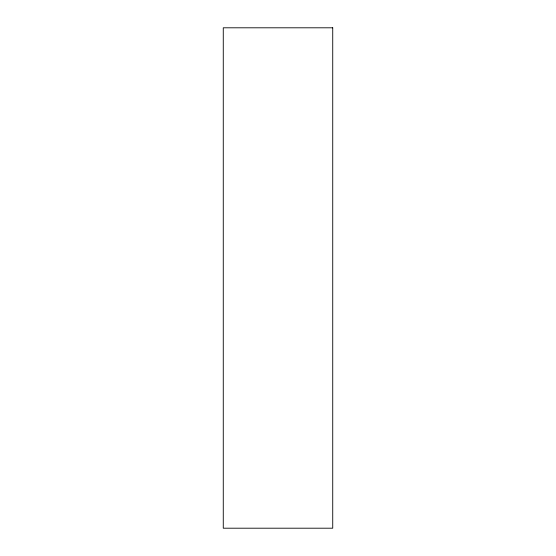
<?xml version="1.0" encoding="UTF-8"?>
<svg xmlns="http://www.w3.org/2000/svg" width="556" height="556" viewBox="0 0 556 556"><rect width="100%" height="100%" fill="white"/><g stroke="black" fill="none" stroke-linecap="round" stroke-linejoin="round"><path stroke-width="0.83" d="M332.731 27.8L223.269 27.8L223.269 528.2L332.731 528.2L332.731 27.8"/></g></svg>
